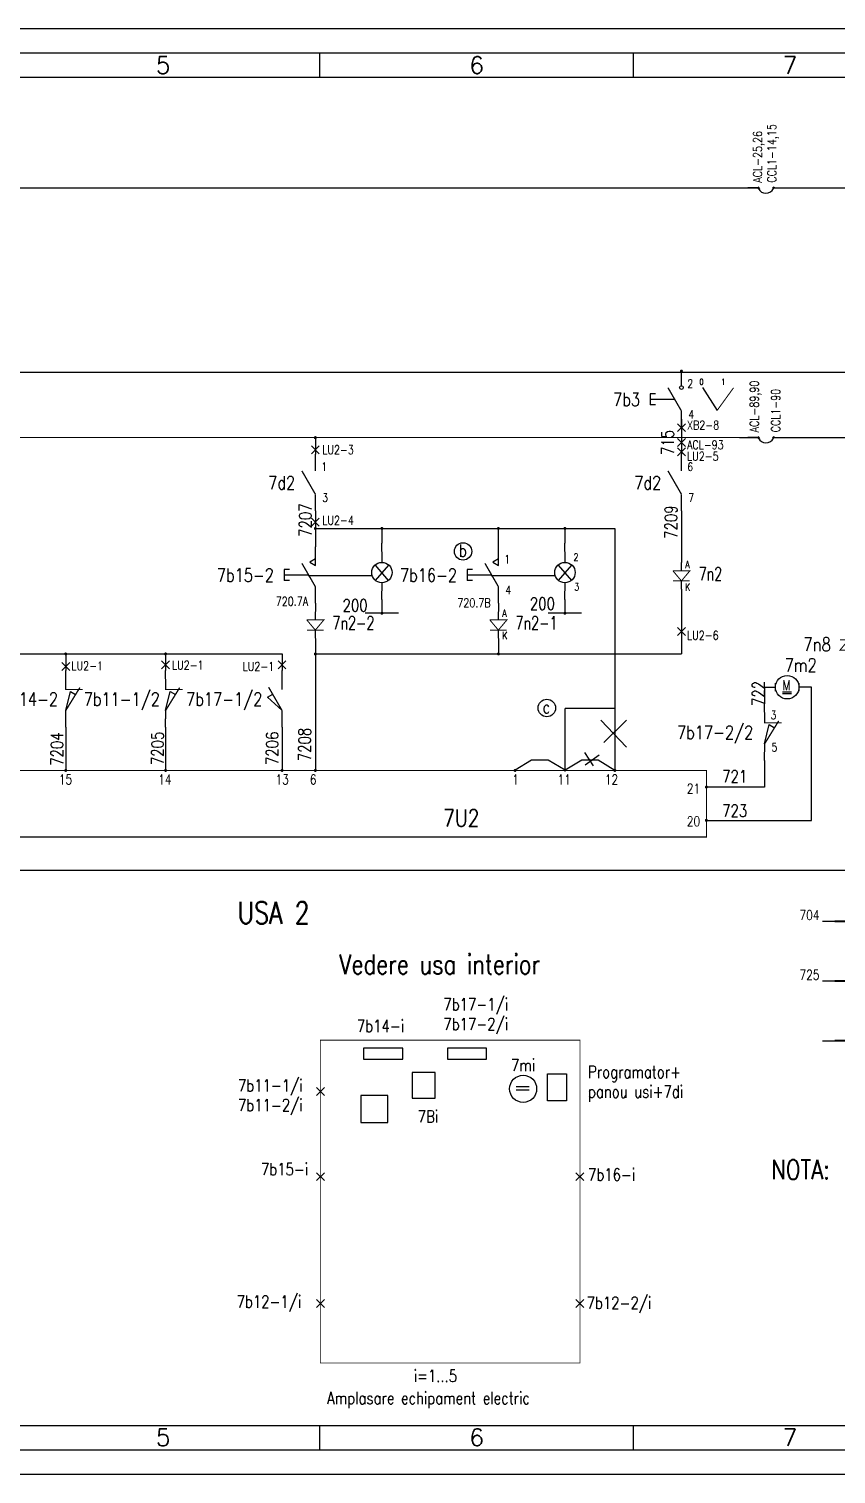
# Model space of a CAD drawing. Header units: millimetres. Extents: x 779 to 5457, y 14 to 905.
# Drawn here: x 3153.5 to 3319.4, y 607.9 to 904.9 of the extents above; entities that cross this region are included whole.
import ezdxf
from ezdxf.enums import TextEntityAlignment as Align

# ---------------------------------------------------------------- set-up
doc = ezdxf.new("R2010")
doc.units = ezdxf.units.MM
doc.layers.add('MODIFICARI', color=2, linetype='Continuous')
doc.styles.add('ISO', font='SIMPLEX.shx')
doc.styles.add('ROMANS', font='ROMANS.shx', dxfattribs={"width": 0.8})

# ---------------------------------------------------------------- blocks, each defined once
blk = doc.blocks.new('5A4')
at = {"color": 70}
for p, q in [((-718.85, 287), (-718.85, 292)), ((-654.42, 287), (-654.42, 292)), ((-718.85, 5), (-718.85, 10)), ((-654.42, 5), (-654.42, 10))]:
    blk.add_line(p, q, dxfattribs=at)
at = {"color": 240}
for points in [[(0, 0), (0, 297), (-1051, 297), (-1051, 0)], [(-5, 5), (-5, 292), (-1046, 292), (-1046, 5)]]:
    blk.add_lwpolyline(points, close=True, dxfattribs=at)
at = {"color": 70}
blk.add_lwpolyline([(-1041, 287), (-1041, 10), (-10, 10), (-10, 287)], close=True, dxfattribs=at)
at = {"color": 50, "style": 'ISO'}
for s, p in [('5', (-751.07, 289.55)), ('6', (-686.63, 289.55)), ('7', (-622.21, 289.55)), ('5', (-751.07, 7.55)), ('6', (-686.63, 7.55)), ('7', (-622.21, 7.55))]:
    blk.add_text(s, height=3.5, dxfattribs=at).set_placement(p, align=Align.MIDDLE)
blk = doc.blocks.new('X')
for p, q in [((0.81, 0.81), (-0.81, -0.81)), ((-0.81, 0.81), (0.81, -0.81))]:
    blk.add_line(p, q)
blk = doc.blocks.new('CNI')
at = {"linetype": 'Continuous'}
for p, q in [((0, -2.5), (0, 0)), ((0, -17), (0, -14.5))]:
    blk.add_line(p, q, dxfattribs=at)
at = {"linetype": 'Continuous', "const_width": 0.4}
for points in [[(0, -5.27), (0, -2.5)], [(0, -14.5), (0, -12)]]:
    blk.add_lwpolyline(points, dxfattribs=at)
at = {"linetype": 'Continuous', "flags": 128}
for points, const_width in [([(0, -12), (5.13, -3.14)], 0.4), ([(-0.2, -5.34), (6.23, -5.34)], 0.3)]:
    blk.add_lwpolyline(points, dxfattribs=dict(at, const_width=const_width))
at = {"linetype": 'Continuous', "style": 'ROMANS', "width": 0.8}
for tag, p in [('1', (1.05, -4.79)), ('2', (1.33, -14.29))]:
    blk.add_attdef(tag, p, '', height=2.5, dxfattribs=at)
blk.add_attdef('K1', text='', height=4, dxfattribs=at).set_placement((-6.08, -8.56), align=Align.MIDDLE_RIGHT)
blk = doc.blocks.new('BUT-REV')
at = {"linetype": 'Continuous'}
for p, q in [((0, -2.5), (0, 0)), ((0, -3.63), (-1.69, -4.63)), ((-9.39, -6.89), (-9.39, -10.11)), ((-7.74, -6.89), (-9.39, -6.89)), ((-9.39, -8.5), (-2.27, -8.48)), ((-1.69, -4.63), (0.01, -5.65)), ((-7.74, -10.11), (-9.39, -10.11)), ((0, -17), (0, -14.5))]:
    blk.add_line(p, q, dxfattribs=at)
at = {"linetype": 'Continuous', "const_width": 0.4}
for points in [[(0, -5.71), (0, -2.5)], [(0, -14.5), (0, -12)]]:
    blk.add_lwpolyline(points, dxfattribs=at)
at = {"linetype": 'Continuous', "const_width": 0.4, "flags": 128}
blk.add_lwpolyline([(0, -12), (-4.04, -5)], dxfattribs=at)
at = {"linetype": 'Continuous', "style": 'ROMANS', "width": 0.8}
for tag, p in [('1', (1.8, -5.02)), ('2', (2.09, -14.29))]:
    blk.add_attdef(tag, p, '', height=2.5, dxfattribs=at)
blk.add_attdef('P1', text='', height=4, dxfattribs=at).set_placement((-12.44, -8.54), align=Align.MIDDLE_RIGHT)
blk = doc.blocks.new('LIM-NI')
at = {"linetype": 'Continuous'}
for p, q in [((0, -2.5), (0, 0)), ((0, -12), (1.41, -6.24)), ((1.41, -6.24), (2.96, -7.19)), ((0, -17), (0, -14.5))]:
    blk.add_line(p, q, dxfattribs=at)
at = {"linetype": 'Continuous', "const_width": 0.4}
for points in [[(0, -5.71), (0, -2.5)], [(0, -14.5), (0, -12)]]:
    blk.add_lwpolyline(points, dxfattribs=at)
at = {"linetype": 'Continuous', "flags": 128}
for points, const_width in [([(-0.16, -5.71), (5.12, -5.71)], 0.3), ([(0, -12), (4.24, -5.12)], 0.4)]:
    blk.add_lwpolyline(points, dxfattribs=dict(at, const_width=const_width))
at = {"linetype": 'Continuous', "style": 'ROMANS', "width": 0.8}
for tag, p in [('1', (1.8, -4.63)), ('2', (2.09, -14.29))]:
    blk.add_attdef(tag, p, '', height=2.5, dxfattribs=at)
blk.add_attdef('L1', text='', height=4, dxfattribs=at).set_placement((-9.58, -8.57), align=Align.MIDDLE_RIGHT)
blk = doc.blocks.new('BILUTA')
at = {"linetype": 'Continuous', "flags": 128}
blk.add_lwpolyline([(-0.225, 0, 0.45, 0.45, 1), (0.225, 0, 0.45, 0.45, 1)], format="xyseb", close=True, dxfattribs=at)
blk = doc.blocks.new('DIODA')
at = {"linetype": 'Continuous'}
for p, q in [((0, 10.56), (0, 13.06)), ((0, 0), (0, 2.5))]:
    blk.add_line(p, q, dxfattribs=at)
at = {"linetype": 'Continuous', "const_width": 0.4}
for points in [[(0, 8.06), (0, 10.56)], [(0, 2.5), (0, 5)]]:
    blk.add_lwpolyline(points, dxfattribs=at)
at = {"linetype": 'Continuous', "const_width": 0.3, "flags": 128}
for points in [[(0, 8.06), (-2.57, 5), (2.57, 5)], [(-2.5, 8.06), (2.5, 8.06)], [(0, 8.06), (2.57, 5)]]:
    blk.add_lwpolyline(points, dxfattribs=at)
at = {"linetype": 'Continuous', "style": 'ROMANS', "width": 0.8}
blk.add_attdef('D', text='', height=4, dxfattribs=at).set_placement((-5.19, 6.69), align=Align.MIDDLE_RIGHT)
for tag, p in [('1', (1.8, 9.24)), ('2', (1.88, 1.16))]:
    blk.add_attdef(tag, p, '', height=2.5, dxfattribs=at)
blk = doc.blocks.new('LIM')
at = {"linetype": 'Continuous'}
for p, q in [((0, -2.5), (0, 0)), ((-4.4, -8.02), (-2.82, -7.11)), ((0, -12), (-4.4, -8.02)), ((0, -17), (0, -14.5))]:
    blk.add_line(p, q, dxfattribs=at)
at = {"linetype": 'Continuous', "const_width": 0.4}
for points in [[(0, -5.71), (0, -2.5)], [(0, -14.5), (0, -12)]]:
    blk.add_lwpolyline(points, dxfattribs=at)
at = {"linetype": 'Continuous', "const_width": 0.4, "flags": 128}
blk.add_lwpolyline([(0, -12), (-4.04, -5)], dxfattribs=at)
at = {"linetype": 'Continuous', "style": 'ROMANS', "width": 0.8}
for tag, p in [('1', (1.8, -5.02)), ('2', (2.09, -14.29))]:
    blk.add_attdef(tag, p, '', height=2.5, dxfattribs=at)
blk.add_attdef('L1', text='', height=4, dxfattribs=at).set_placement((-9.58, -8.57), align=Align.MIDDLE_RIGHT)
blk = doc.blocks.new('CND')
at = {"linetype": 'Continuous'}
for p, q in [((0, -2.5), (0, 0)), ((0, -17), (0, -14.5))]:
    blk.add_line(p, q, dxfattribs=at)
at = {"linetype": 'Continuous', "const_width": 0.4}
for points in [[(0, -5), (0, -2.5)], [(0, -14.5), (0, -12)]]:
    blk.add_lwpolyline(points, dxfattribs=at)
at = {"linetype": 'Continuous', "const_width": 0.4, "flags": 128}
blk.add_lwpolyline([(0, -12), (-4.04, -5)], dxfattribs=at)
at = {"linetype": 'Continuous', "style": 'ROMANS', "width": 0.8}
for tag, p in [('1', (1.8, -5.02)), ('2', (2.09, -14.29))]:
    blk.add_attdef(tag, p, '', height=2.5, dxfattribs=at)
blk.add_attdef('K1', text='', height=4, dxfattribs=at).set_placement((-6.08, -8.56), align=Align.MIDDLE_RIGHT)
blk = doc.blocks.new('B1')
at = {"linetype": 'Continuous'}
for p, q in [((0, -2.5), (0, 0)), ((-2.07, -6.54), (1.93, -11.17)), ((-1.94, -11.17), (2.1, -6.54)), ((0, -16.86), (0, -14.36))]:
    blk.add_line(p, q, dxfattribs=at)
at = {"linetype": 'Continuous', "const_width": 0.4}
for points in [[(0, -5.71), (0, -2.5)], [(0, -14.36), (0, -11.86)]]:
    blk.add_lwpolyline(points, dxfattribs=at)
at = {"linetype": 'Continuous'}
blk.add_circle((0, -8.78), 3.07, dxfattribs=at)
at = {"linetype": 'Continuous', "style": 'ROMANS', "width": 0.8}
blk.add_attdef('H1', text='', height=4, dxfattribs=at).set_placement((-6.71, -8.53), align=Align.MIDDLE_RIGHT)
blk = doc.blocks.new('A$C313A4CAA')
at = {"layer": 'MODIFICARI'}
blk.add_circle((1.79, 1.79), 1.79, dxfattribs=at)
at = {"layer": 'MODIFICARI', "style": 'ROMANS', "width": 0.8}
blk.add_text('b', height=2.5, dxfattribs=at).set_placement((0.93, 0.7))
blk = doc.blocks.new('BUT-RET')
at = {"linetype": 'Continuous'}
for p, q in [((0, -2.5), (0, 0)), ((-7.74, -6.89), (-9.39, -6.89)), ((-9.39, -6.89), (-9.39, -10.11)), ((-9.39, -8.5), (-2.04, -8.5)), ((-7.74, -10.11), (-9.39, -10.11)), ((0, -17), (0, -14.5))]:
    blk.add_line(p, q, dxfattribs=at)
at = {"linetype": 'Continuous', "const_width": 0.4}
for points in [[(0, -4.45), (0, -2.5)], [(0, -14.5), (0, -12)]]:
    blk.add_lwpolyline(points, dxfattribs=at)
at = {"linetype": 'Continuous', "const_width": 0.4, "flags": 128}
blk.add_lwpolyline([(0, -12), (-4.04, -5)], dxfattribs=at)
at = {"linetype": 'Continuous'}
blk.add_circle((0, -4.97), 0.546, dxfattribs=at)
at = {"linetype": 'Continuous', "style": 'ROMANS', "width": 0.8}
for tag, p in [('1', (1.8, -5.02)), ('2', (2.09, -14.29))]:
    blk.add_attdef(tag, p, '', height=2.5, dxfattribs=at)
blk.add_attdef('P1', text='', height=4, dxfattribs=at).set_placement((-12.44, -8.54), align=Align.MIDDLE_RIGHT)

msp = doc.modelspace()

# ---------------------------------------------------------------- linework, layer by layer
at = {"color": 1}
for p, q in [((2928.47, 872.25), (3303.53, 872.25)), ((3299.54, 872.25), (3303.53, 872.25)), ((3303.3, 872.25), (3301.25, 872.25)), ((3303.28, 872.45), (3303.59, 872.09)), ((3303.28, 872.09), (3303.58, 872.43)), ((3306.65, 872.45), (3306.34, 872.09)), ((3306.65, 872.09), (3306.36, 872.43)), ((3306.4, 872.25), (3395.3, 872.25)), ((3306.4, 872.25), (3325.19, 872.25)), ((3095.76, 834.4), (3472.25, 834.39)), ((3291.91, 831.24), (3294.89, 826.5)), ((3287.57, 824.72), (3287.57, 820.95)), ((3007.13, 821.08), (3299.54, 820.95)), ((3212.33, 820.95), (3212.33, 817.53)), ((3287.57, 820.95), (3287.57, 817.53)), ((3287.57, 820.95), (3287.57, 817.53)), ((3299.54, 820.95), (3303.53, 820.95)), ((3303.3, 820.95), (3301.25, 820.95)), ((3303.28, 821.15), (3303.59, 820.79)), ((3303.28, 820.79), (3303.58, 821.13)), ((3306.65, 821.15), (3306.34, 820.79)), ((3306.65, 820.79), (3306.36, 821.13)), ((3306.4, 820.95), (3539.17, 820.95)), ((3212.33, 805.91), (3212.33, 798.53)), ((3287.57, 805.91), (3287.57, 797.01)), ((3212.33, 802.28), (3273.89, 802.28)), ((3226.01, 802.28), (3226.01, 799.22)), ((3249.95, 798.53), (3249.95, 802.28)), ((3263.63, 802.28), (3263.63, 799.22)), ((3273.89, 802.28), (3273.89, 793.01)), ((3273.89, 793.01), (3273.89, 752.55)), ((3210.83, 792.63), (3224.02, 792.63)), ((3248.45, 792.63), (3261.64, 792.63)), ((3226.01, 787.69), (3226.01, 784.85)), ((3263.63, 787.69), (3263.63, 784.85)), ((3287.57, 788.08), (3287.57, 776.49)), ((3229.43, 784.85), (3222.59, 784.85)), ((3229.43, 784.85), (3222.59, 784.85)), ((3267.05, 784.85), (3260.21, 784.85)), ((3267.05, 784.85), (3260.21, 784.85)), ((3119.99, 776.49), (3205.49, 776.49)), ((3161.03, 776.49), (3161.03, 773.07)), ((3181.55, 776.49), (3181.55, 773.07)), ((3205.49, 776.49), (3205.49, 773.07)), ((3205.49, 776.49), (3205.49, 773.07)), ((3212.33, 778.07), (3212.33, 752.55)), ((3212.33, 776.49), (3287.57, 776.49)), ((3212.33, 776.49), (3287.57, 776.49)), ((3249.95, 777.96), (3249.95, 776.49)), ((3304.67, 769.65), (3306.89, 769.65)), ((3304.67, 769.65), (3304.67, 766.23)), ((3313.95, 769.65), (3311.72, 769.65)), ((3314.34, 769.65), (3313.95, 769.65)), ((3314.34, 742.29), (3314.34, 769.65)), ((3308.35, 768.69), (3310.23, 768.69)), ((3308.35, 768.34), (3310.23, 768.34)), ((3263.67, 752.63), (3263.67, 765.3)), ((3273.89, 765.3), (3263.67, 765.3)), ((3161.03, 761.45), (3161.03, 752.55)), ((3181.55, 761.45), (3181.55, 752.55)), ((3205.49, 761.45), (3205.49, 752.55)), ((3205.49, 761.45), (3205.49, 752.55)), ((3271, 762.91), (3276.26, 757.34)), ((3271.63, 758.29), (3276.26, 762.91)), ((3256.77, 754.67), (3253.42, 752.63)), ((3256.77, 754.67), (3253.42, 752.63)), ((3260.16, 754.67), (3256.77, 754.67)), ((3260.16, 754.67), (3256.77, 754.67)), ((3263.67, 752.63), (3260.16, 754.67)), ((3263.67, 752.63), (3260.16, 754.67)), ((3267.07, 754.63), (3263.67, 752.63)), ((3267.07, 754.63), (3263.67, 752.63)), ((3270.46, 754.63), (3267.07, 754.63)), ((3270.46, 754.63), (3267.07, 754.63)), ((3267.65, 756.22), (3269.4, 753.52)), ((3267.81, 753.67), (3270.68, 755.75)), ((3273.89, 752.55), (3270.46, 754.63)), ((3273.89, 752.55), (3270.46, 754.63)), ((3304.67, 754.61), (3304.67, 749.13)), ((3304.67, 749.13), (3292.7, 749.13)), ((3292.7, 742.29), (3314.34, 742.29)), ((2907.95, 732.03), (3322.39, 732.03)), ((3253.62, 687.56), (3256.27, 687.56)), ((3253.62, 686.88), (3256.27, 686.88))]:
    msp.add_line(p, q, dxfattribs=at)
at = {"color": 240}
msp.add_line((3301.1, 607.94), (3932.12, 607.94), dxfattribs=at)
at = {"color": 1}
for points, const_width in [([(3294.89, 826.5), (3298.28, 831.18)], 0.205), ([(3306.89, 768.8), (3306.89, 770.51)], 0.274), ([(3311.72, 770.51), (3311.72, 768.8)], 0.274)]:
    msp.add_lwpolyline(points, dxfattribs=dict(at, const_width=const_width))
at = {"color": 1, "flags": 128}
for points, const_width in [([(3126.83, 752.55), (3126.83, 738.87), (3292.7, 738.87), (3292.7, 752.55)], 0.219), ([(3213.37, 697.11), (3213.37, 630.76), (3266.7, 630.76), (3266.7, 697.11)], 0.15)]:
    msp.add_lwpolyline(points, close=True, dxfattribs=dict(at, const_width=const_width))
for points in [[(3222.26, 695.45), (3222.26, 693.22), (3230.32, 693.22), (3230.32, 695.45)], [(3239.48, 695.45), (3239.48, 693.22), (3247.54, 693.22), (3247.54, 695.45)], [(3232.26, 690.45), (3232.26, 685.17), (3236.98, 685.17), (3236.98, 690.45)], [(3263.93, 690.17), (3263.93, 684.62), (3260.04, 684.62), (3260.04, 690.17)], [(3221.71, 685.73), (3221.71, 680.18), (3227.26, 680.18), (3227.26, 685.73)]]:
    msp.add_lwpolyline(points, close=True, dxfattribs=at)
at = {"color": 1}
for centre, radius in [((3303.42, 872.26), 0.115), ((3306.52, 872.26), 0.115), ((3303.42, 820.96), 0.115), ((3306.52, 820.96), 0.115), ((3309.31, 769.65), 2.42), ((3259.91, 765.38), 1.79), ((3255.04, 687.12), 2.78)]:
    msp.add_circle(centre, radius, dxfattribs=at)
for centre in [(3304.95, 872.81), (3304.95, 821.51)]:
    msp.add_arc(centre, 1.66, 203.689, 336.5614, dxfattribs=at)

# ---------------------------------------------------------------- block references
msp.add_blockref('5A4', (3932.12, 607.94))
at = {"color": 1, "xscale": 0.6840000000001965, "yscale": 0.6840000000001965, "zscale": 0.6840000000001965}
for name, p, values in [('BUT-RET', (3287.57, 834.63), {'P1': '7b3', '2': '4', '1': '2'}), ('CND', (3212.33, 817.53), {'K1': '7d2', '2': '3', '1': '1'}), ('CND', (3287.57, 817.53), {'K1': '7d2', '2': '7', '1': '6'}), ('BUT-REV', (3249.95, 798.53), {'P1': '7b16-2', '2': '4', '1': '1'})]:
    msp.add_blockref(name, p, dxfattribs=at).add_auto_attribs(values)
for name, p in [('BILUTA', (3287.57, 834.63)), ('BILUTA', (3212.33, 820.95)), ('BILUTA', (3212.33, 802.28)), ('BILUTA', (3226.01, 802.28)), ('BILUTA', (3249.95, 802.28)), ('BILUTA', (3263.63, 802.28)), ('B1', (3226.01, 799.22)), ('B1', (3263.63, 799.22)), ('BILUTA', (3226.01, 784.85)), ('BILUTA', (3263.63, 784.85)), ('BILUTA', (3161.03, 776.49)), ('BILUTA', (3181.55, 776.49)), ('BILUTA', (3212.33, 776.49)), ('BILUTA', (3212.33, 776.49)), ('BILUTA', (3249.95, 776.49)), ('BILUTA', (3249.95, 776.49)), ('BILUTA', (3161.03, 752.55)), ('BILUTA', (3181.55, 752.55)), ('BILUTA', (3205.49, 752.55)), ('BILUTA', (3205.49, 752.55)), ('BILUTA', (3212.33, 752.55)), ('BILUTA', (3212.33, 752.55)), ('BILUTA', (3253.37, 752.55)), ('BILUTA', (3253.37, 752.55)), ('BILUTA', (3263.67, 752.63)), ('BILUTA', (3263.67, 752.63)), ('BILUTA', (3273.89, 752.55)), ('BILUTA', (3273.89, 752.55)), ('BILUTA', (3292.7, 749.13)), ('BILUTA', (3292.7, 742.29))]:
    msp.add_blockref(name, p, dxfattribs=at)
at = {"color": 1}
for name, p in [('X', (3287.57, 822.98)), ('X', (3287.57, 819.94)), ('X', (3212.33, 818.42)), ('X', (3287.57, 818.04)), ('X', (3212.33, 803.57)), ('A$C313A4CAA', (3240.9, 795.77)), ('X', (3287.57, 781.12)), ('X', (3161.03, 773.89)), ('X', (3181.55, 774.27)), ('X', (3205.49, 774.27)), ('X', (3213.37, 686.56)), ('X', (3213.37, 669.07)), ('X', (3266.7, 669.07)), ('X', (3213.37, 642.98)), ('X', (3266.7, 642.98))]:
    msp.add_blockref(name, p, dxfattribs=at)
ref = msp.add_blockref('BUT-REV', (3212.33, 798.53), dxfattribs=dict(at, xscale=0.6840000000001965, yscale=0.6840000000001965, zscale=0.6840000000001965))
ref.add_attrib('P1', '7b15-2', dxfattribs={"linetype": 'Continuous', "height": 2.736, "style": 'ROMANS', "width": 0.8}).set_placement((3203.82, 792.69), align=Align.MIDDLE_RIGHT)
at = {"color": 1, "xscale": 0.6840000000001965, "yscale": 0.6840000000001965, "zscale": 0.6840000000001965, "rotation": 180}
for p in [(3287.57, 797.01), (3212.33, 786.9), (3249.95, 786.9)]:
    msp.add_blockref('DIODA', p, dxfattribs=at)
at = {"color": 1}
ref = msp.add_blockref('DIODA', (3321.94, 773.75), dxfattribs=dict(at, xscale=0.6999999999998181, yscale=0.6999999999998181, zscale=0.6999999999998181))
ref.add_attrib('D', '7n8', dxfattribs={"linetype": 'Continuous', "height": 2.8, "style": 'ROMANS', "width": 0.8}).set_placement((3318.3, 778.44), align=Align.MIDDLE_RIGHT)
ref = msp.add_blockref('LIM-NI', (3161.03, 773.07), dxfattribs=dict(at, xscale=0.6840000000001965, yscale=0.6840000000001965, zscale=0.6840000000001965))
ref.add_attrib('L1', '7b14-2', dxfattribs={"linetype": 'Continuous', "height": 2.736, "style": 'ROMANS', "width": 0.8}).set_placement((3159.44, 767.21), align=Align.MIDDLE_RIGHT)
ref = msp.add_blockref('LIM-NI', (3181.55, 773.07), dxfattribs=dict(at, xscale=0.6840000000001965, yscale=0.6840000000001965, zscale=0.6840000000001965))
ref.add_attrib('L1', '7b11-1/2', dxfattribs={"linetype": 'Continuous', "height": 2.736, "style": 'ROMANS', "width": 0.8}).set_placement((3180.39, 767.21), align=Align.MIDDLE_RIGHT)
ref = msp.add_blockref('LIM', (3205.49, 773.07), dxfattribs=dict(at, xscale=0.6840000000001965, yscale=0.6840000000001965, zscale=0.6840000000001965))
ref.add_attrib('L1', '7b17-1/2', dxfattribs={"linetype": 'Continuous', "height": 2.736, "style": 'ROMANS', "width": 0.8}).set_placement((3201.44, 767.21), align=Align.MIDDLE_RIGHT)
ref = msp.add_blockref('LIM-NI', (3304.67, 766.23), dxfattribs=dict(at, xscale=0.6840000000001965, yscale=0.6840000000001965, zscale=0.6840000000001965))
ref.add_attrib('L1', '7b17-2/2', dxfattribs={"linetype": 'Continuous', "height": 2.736, "style": 'ROMANS', "width": 0.8}).set_placement((3302.33, 760.37), align=Align.MIDDLE_RIGHT)
ref.add_attrib('2', '5', (3306.1, 756.46), dxfattribs={"linetype": 'Continuous', "height": 1.71, "style": 'ROMANS', "width": 0.8})
ref.add_attrib('1', '3', (3305.9, 763.07), dxfattribs={"linetype": 'Continuous', "height": 1.71, "style": 'ROMANS', "width": 0.8})
at = {"color": 1, "xscale": 0.8000000000000682, "zscale": 0.8000000000000682, "rotation": 270}
for p in [(3333.58, 721.54), (3333.58, 709.28), (3333.58, 697.01)]:
    msp.add_blockref('CNI', p, dxfattribs=at)

# ---------------------------------------------------------------- texts
at = {"color": 1, "style": 'ROMANS', "width": 0.8}
for s, height, p in [('CCL1-14,15', 1.8, (3307.04, 873.33)), ('ACL-25,26', 1.8, (3304.13, 873.33)), ('ACL-89,90', 1.8, (3303.45, 822.02)), ('CCL1-90', 1.8, (3307.84, 822.02)), ('715', 2.5, (3286.01, 817.37)), ('7207', 2.5, (3211.54, 800.57)), ('7209', 2.5, (3286.68, 800.16)), ('722', 2.5, (3304.63, 765.79)), ('7208', 2.5, (3211.38, 754.46)), ('7204', 2.5, (3160.47, 753.52)), ('7205', 2.5, (3181.15, 753.66)), ('7206', 2.5, (3204.71, 753.66))]:
    msp.add_text(s, height=height, rotation=90, dxfattribs=at).set_placement(p)
at = {"color": 1, "style": 'ROMANS'}
for s, height, width, p in [('0     1', 1.2, 0.8, (3291.29, 831.81)), ('XB2-8', 1.8, 0.8, (3288.73, 822.62)), ('ACL-93', 1.8, 0.8, (3288.73, 818.57)), ('LU2-3', 1.8, 0.8, (3213.76, 817.56)), ('LU2-5', 1.8, 0.8, (3288.73, 816.21)), ('LU2-4', 1.8, 0.8, (3213.76, 803.05)), ('2', 1.5, 0.8, (3265.4, 795.64)), ('A', 1.5, 0.8, (3288.33, 794.09)), ('7n2', 2.74, 0.7, (3291.09, 791.6)), ('3', 1.5, 0.8, (3265.55, 789.53)), ('K', 1.5, 0.8, (3288.33, 789.49)), ('720.7A', 1.8, 0.8, (3204.2, 786.4)), ('200', 2.5, 0.8, (3217.93, 785.23)), ('720.7B', 1.8, 0.8, (3241.52, 786.1)), ('200', 2.5, 0.8, (3256.43, 785.57)), ('7n2-2', 2.74, 0.7, (3215.85, 781.48)), ('A', 1.5, 0.8, (3250.76, 784.11)), ('7n2-1', 2.74, 0.7, (3253.47, 781.48)), ('LU2-6', 1.8, 0.8, (3288.73, 779.42)), ('K', 1.5, 0.8, (3250.76, 779.51)), ('7m2', 2.74, 0.8, (3308.79, 772.84)), ('LU2-1', 1.8, 0.8, (3162.2, 773.15)), ('LU2-1', 1.8, 0.8, (3182.88, 773.29)), ('LU2-1', 1.8, 0.8, (3197.4, 773.02)), ('M', 2.05, 0.8, (3308.33, 769.04)), ('c', 2.5, 0.8, (3259.05, 764.29)), ('15', 2, 0.8, (3159.61, 749.69)), ('14', 2, 0.8, (3180.02, 749.69)), ('13', 2, 0.8, (3204.13, 749.69)), ('6', 2, 0.8, (3211.23, 749.69)), ('1', 2, 0.8, (3252.76, 749.69)), ('11', 2, 0.8, (3262.11, 749.69)), ('12', 2, 0.8, (3271.84, 749.69)), ('721', 2.5, 0.8, (3295.95, 750.07)), ('21', 2, 0.8, (3288.68, 747.82)), ('723', 2.5, 0.8, (3295.95, 743.03)), ('7U2', 3.5, 0.8, (3238.61, 741.02)), ('20', 2, 0.8, (3288.68, 741.09)), ('USA 2', 4.5, 0.8, (3196.35, 721.05)), ('704', 2, 0.8, (3311.83, 721.82)), ('Vedere usa interior', 4, 0.8, (3217.26, 710.71)), ('725', 2, 0.8, (3311.83, 709.54)), ('7b17-1/i', 2.5, 0.8, (3238.65, 703.22)), ('7b14-i', 2.5, 0.8, (3220.87, 698.78)), ('7b17-2/i', 2.5, 0.8, (3238.65, 699.17)), ('7mi', 2.5, 0.8, (3252.54, 690.73)), ('7b11-1/i', 2.5, 0.8, (3196.43, 686.56)), ('Programator+', 2.5, 0.8, (3268.37, 689.34)), ('panou usi+7di', 2.5, 0.8, (3268.37, 685.29)), ('7b11-2/i', 2.5, 0.8, (3196.43, 682.51)), ('7Bi', 2.5, 0.8, (3233.37, 680.18)), ('7b15-i', 2.5, 0.8, (3201.15, 669.35)), ('NOTA:', 4, 0.8, (3306.01, 668.53)), ('7b16-i', 2.5, 0.8, (3268.37, 668.24)), ('7b12-1/i', 2.5, 0.8, (3196.15, 642.14)), ('7b12-2/i', 2.5, 0.8, (3268.09, 641.87)), ('i=1...5', 2.5, 0.8, (3232.54, 626.88)), ('Amplasare echipament electric', 2.5, 0.8, (3214.77, 622.32))]:
    msp.add_text(s, height=height, dxfattribs=dict(at, width=width)).set_placement(p)

doc.saveas('drawing.dxf')
